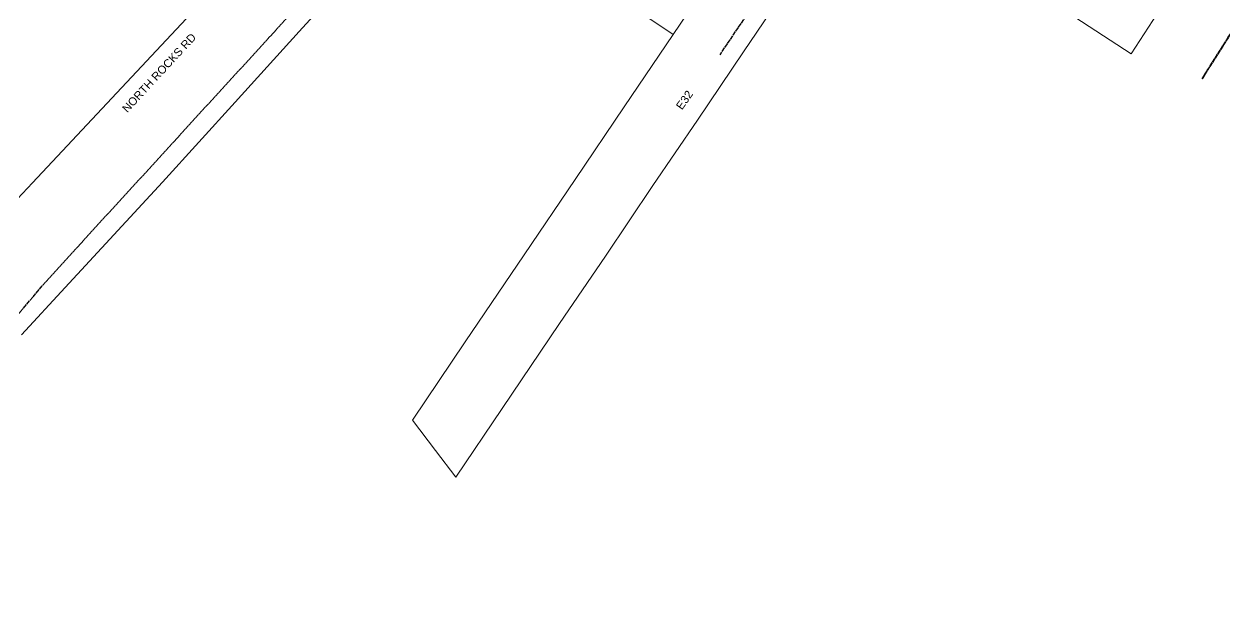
# Model space of a CAD drawing. Extents: x 316986 to 317993, y 6261353 to 6262146.
# Drawn here: x 317130.8 to 317399.2, y 6261352.6 to 6261481.3 of the extents above; entities that cross this region are included whole.
import ezdxf

# ---------------------------------------------------------------- set-up
doc = ezdxf.new("R2010")
doc.units = 0
doc.linetypes.add('Cable Exist OH', pattern=[1, 1, 0])
doc.layers.add('Cadastre Land Parcels_SP_EXT', color=9, linetype='Continuous', lineweight=5)
doc.layers.add('Cadastre Roads_SP_EXT', color=9, linetype='Continuous', lineweight=5)
for name, color, linetype in [('Mains_HV_EXT', 7, 'Continuous'), ('Mains_LV_EXT', 7, 'Continuous'), ('Mains_SL_EXT', 7, 'Continuous')]:
    doc.layers.add(name, color=color, linetype=linetype)
doc.styles.get("Standard").update_dxf_attribs({"font": 'arial.ttf'})

msp = doc.modelspace()

# ---------------------------------------------------------------- linework, layer by layer
at = {"layer": 'Cadastre Land Parcels_SP_EXT', "linetype": 'Continuous'}
for points in [[(317289.92, 6261499.79), (317264.1, 6261516.9), (317259.41, 6261507.12), (317248.27, 6261497.53), (317275.82, 6261478.93), (317289.92, 6261499.79)], [(317388.86, 6261491.12), (317358.76, 6261510.49), (317353.05, 6261501.55), (317348.3, 6261494.12), (317378.18, 6261474.65), (317388.86, 6261491.12)]]:
    msp.add_lwpolyline(points, close=True, dxfattribs=at)
at = {"layer": 'Cadastre Roads_SP_EXT', "linetype": 'Continuous'}
for points in [[(317130.23, 6261411.86), (317140.01, 6261422.44), (317161.77, 6261445.98), (317177.96, 6261463.8), (317192.32, 6261479.61), (317198.72, 6261486.67), (317217.39, 6261526.39), (317230.36, 6261553.98), (317237.67, 6261569.55), (317237.67, 6261569.55), (317229.73, 6261573.54), (317219.22, 6261578.83), (317210.97, 6261561.36), (317203.29, 6261544.71), (317195.31, 6261527.35), (317187.04, 6261509.71), (317181.63, 6261498.08), (317174.8, 6261490.79), (317150.41, 6261464.76), (317132.68, 6261445.84), (317115.88, 6261427.91)], [(317289.92, 6261499.79), (317275.82, 6261478.93), (317264.9, 6261462.77), (317253.95, 6261446.58), (317242.53, 6261429.69), (317229.38, 6261410.24), (317217.58, 6261392.8), (317222.77, 6261385.97), (317227.28, 6261380.02), (317237.64, 6261395.34), (317250.49, 6261414.35), (317260.7, 6261429.43), (317271.34, 6261445.18), (317281.26, 6261459.85), (317291.55, 6261475.06), (317301.95, 6261490.44)]]:
    msp.add_lwpolyline(points, dxfattribs=at)
at = {"layer": 'Mains_HV_EXT', "linetype": 'Cable Exist OH'}
for points in [[(317394.03, 6261469.04), (317423.32, 6261515.44), (317481.97, 6261605.61), (317505.09, 6261635.46)], [(317079.49, 6261352.58), (317105.08, 6261387.62), (317135.74, 6261423.79), (317195.36, 6261489), (317221.85, 6261545.33)]]:
    msp.add_lwpolyline(points, dxfattribs=at)
at = {"layer": 'Mains_LV_EXT', "linetype": 'Cable Exist OH'}
msp.add_lwpolyline([(317423.32, 6261515.44), (317394.03, 6261469.04)], dxfattribs=at)
at = {"layer": 'Mains_SL_EXT', "linetype": 'Cable Exist OH'}
for points in [[(317322.6, 6261528.2), (317305.14, 6261502.39), (317286.26, 6261474.45)], [(317423.32, 6261515.44), (317394.03, 6261469.04)]]:
    msp.add_lwpolyline(points, dxfattribs=at)

# ---------------------------------------------------------------- texts
at = {"layer": 'Cadastre Roads_SP_EXT'}
msp.add_text('NORTH ROCKS RD', height=1.8, rotation=47.308, dxfattribs=at).set_placement((317153.88, 6261461.37))
at = {"layer": 'Mains_LV_EXT'}
msp.add_text('E32', height=1.8, rotation=54.8297, dxfattribs=at).set_placement((317277.82, 6261461.98))

doc.saveas('drawing.dxf')
